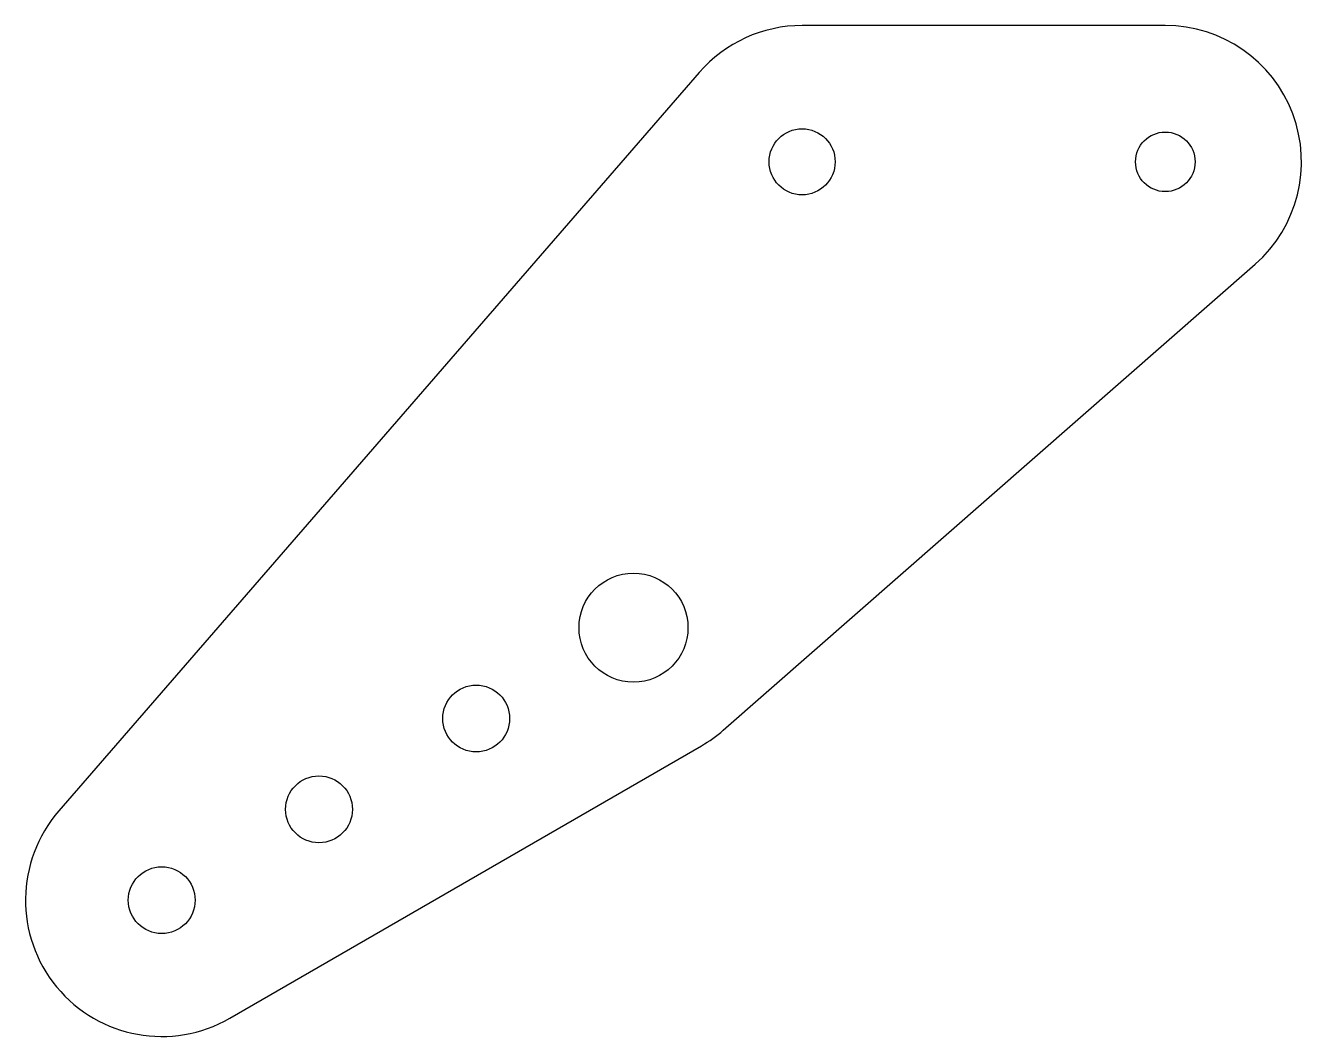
# Model space of a CAD drawing. Header units: inches. Extents: x -1.95 to 1.56, y -1.74 to 1.04.
import ezdxf

# ---------------------------------------------------------------- set-up
doc = ezdxf.new("R2010")
doc.units = ezdxf.units.IN
doc.header["$MEASUREMENT"] = 0

msp = doc.modelspace()

# ---------------------------------------------------------------- linework, layer by layer
msp.add_lwpolyline([(0.1856, 1.0374, 0.217346), (-0.0977, 0.9082), (-1.8609, -1.1237, 0.846194), (-1.3902, -1.6943), (-0.0912, -0.9443, 0.048917), (-0.0317, -0.9017), (1.4326, 0.3803, 0.69242), (1.1856, 1.0374)], format="xyb", close=True)
for centre, radius in [((0.1856, 0.6624), 0.091), ((1.1856, 0.6624), 0.082), ((-0.2787, -0.6195), 0.15), ((-0.7117, -0.8695), 0.092), ((-1.1447, -1.1195), 0.092), ((-1.5777, -1.3695), 0.092)]:
    msp.add_circle(centre, radius)

doc.saveas('drawing.dxf')
